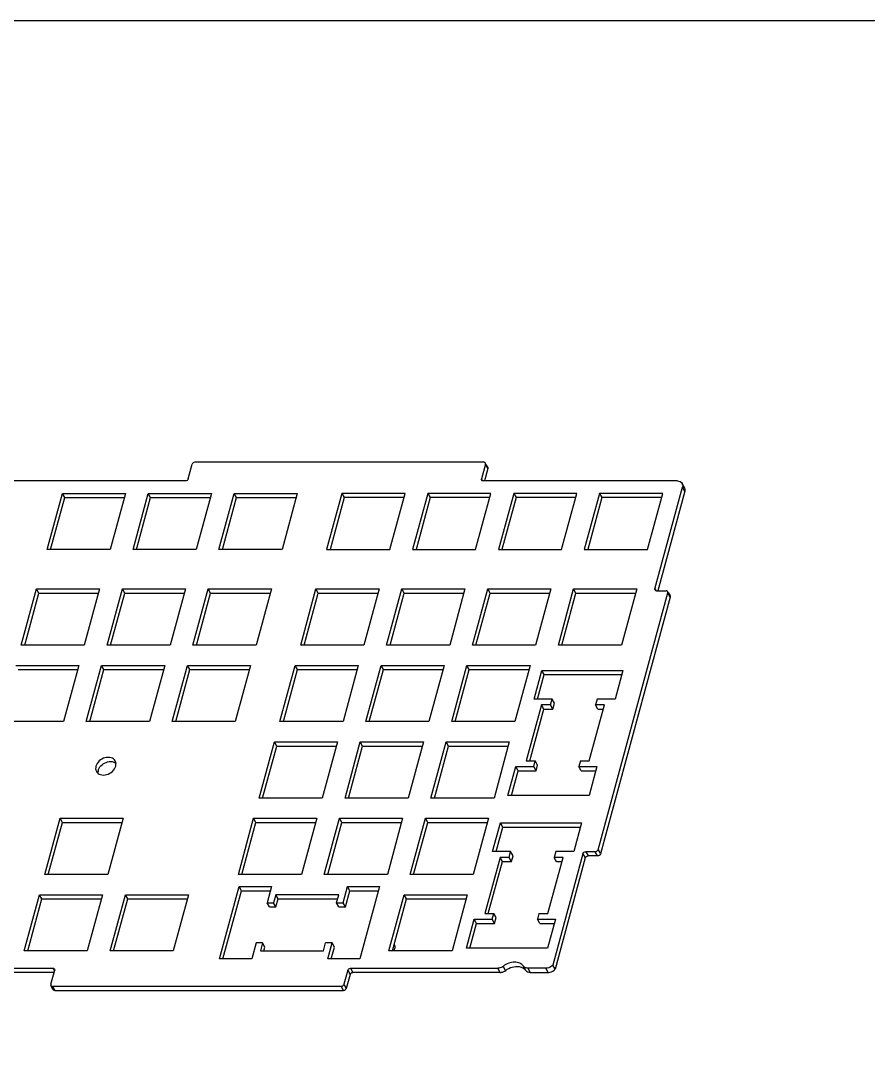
# Model space of a CAD drawing. Header units: millimetres. Extents: x 2158 to 4802, y -120 to 609.
# Drawn here: x 2648.8 to 2822, y 398.2 to 609 of the extents above; entities that cross this region are included whole.
import ezdxf

# ---------------------------------------------------------------- set-up
doc = ezdxf.new("R2010")
doc.units = ezdxf.units.MM
doc.header["$LTSCALE"] = 30.734
doc.layers.get('0').update_dxf_attribs({"linetype": 'CONTINUOUS'})

msp = doc.modelspace()

# ---------------------------------------------------------------- linework, layer by layer
at = {"linetype": 'Continuous'}
for p, q in [((2743.48286, 518.78556), (2684.44285, 518.78556)), ((2683.05644, 515.37595), (2683.87095, 518.37543)), ((2743.83202, 518.37543), (2743.01752, 515.37595)), ((2744.31116, 517.51745), (2743.62096, 514.97575)), ((2744.31116, 517.51745), (2743.83202, 518.37543)), ((2744.28717, 517.76123), (2743.91751, 518.42317)), ((2682.48454, 514.96582), (2616.16401, 514.96582)), ((2743.01752, 515.37595), (2743.22659, 515.00157)), ((2783.0291, 514.96582), (2743.36667, 514.96582)), ((2784.48375, 513.60881), (2784.00461, 514.46679)), ((2654.26077, 500.95543), (2657.37916, 512.43911)), ((2657.37916, 512.43911), (2670.27401, 512.43911)), ((2657.8583, 511.58113), (2657.37916, 512.43911)), ((2670.27401, 512.43911), (2667.15562, 500.95543)), ((2671.80698, 500.95543), (2674.92537, 512.43911)), ((2674.92537, 512.43911), (2687.82023, 512.43911)), ((2675.40451, 511.58113), (2674.92537, 512.43911)), ((2687.82023, 512.43911), (2684.70183, 500.95543)), ((2689.35319, 500.95543), (2692.47158, 512.43911)), ((2692.47158, 512.43911), (2705.36644, 512.43911)), ((2692.95072, 511.58113), (2692.47158, 512.43911)), ((2705.36644, 512.43911), (2702.24805, 500.95543)), ((2714.47947, 512.43911), (2711.36108, 500.95543)), ((2727.37432, 512.43911), (2714.47947, 512.43911)), ((2714.47947, 512.43911), (2714.95861, 511.58113)), ((2724.25593, 500.95543), (2727.37432, 512.43911)), ((2732.02568, 512.43911), (2728.90729, 500.95543)), ((2744.92054, 512.43911), (2732.02568, 512.43911)), ((2732.02568, 512.43911), (2732.50482, 511.58113)), ((2741.80214, 500.95543), (2744.92054, 512.43911)), ((2749.57189, 512.43911), (2746.4535, 500.95543)), ((2762.46675, 512.43911), (2749.57189, 512.43911)), ((2749.57189, 512.43911), (2750.05103, 511.58113)), ((2759.34836, 500.95543), (2762.46675, 512.43911)), ((2767.11811, 512.43911), (2763.99971, 500.95543)), ((2780.01296, 512.43911), (2767.11811, 512.43911)), ((2767.11811, 512.43911), (2767.59724, 511.58113)), ((2776.89457, 500.95543), (2780.01296, 512.43911)), ((2778.42668, 492.92932), (2784.07657, 513.73543)), ((2784.55571, 512.87745), (2779.03013, 492.52912)), ((2784.55571, 512.87745), (2784.07657, 513.73543)), ((2654.97289, 500.95543), (2657.8583, 511.58113)), ((2657.8583, 511.58113), (2670.04103, 511.58113)), ((2672.5191, 500.95543), (2675.40451, 511.58113)), ((2675.40451, 511.58113), (2687.58724, 511.58113)), ((2690.06531, 500.95543), (2692.95072, 511.58113)), ((2692.95072, 511.58113), (2705.13345, 511.58113)), ((2714.95861, 511.58113), (2712.0732, 500.95543)), ((2727.14134, 511.58113), (2714.95861, 511.58113)), ((2732.50482, 511.58113), (2729.61941, 500.95543)), ((2744.68755, 511.58113), (2732.50482, 511.58113)), ((2750.05103, 511.58113), (2747.16563, 500.95543)), ((2762.23376, 511.58113), (2750.05103, 511.58113)), ((2767.59724, 511.58113), (2764.71184, 500.95543)), ((2779.77998, 511.58113), (2767.59724, 511.58113)), ((2667.15562, 500.95543), (2654.26077, 500.95543)), ((2684.70183, 500.95543), (2671.80698, 500.95543)), ((2702.24805, 500.95543), (2689.35319, 500.95543)), ((2711.36108, 500.95543), (2724.25593, 500.95543)), ((2728.90729, 500.95543), (2741.80214, 500.95543)), ((2746.4535, 500.95543), (2759.34836, 500.95543)), ((2763.99971, 500.95543), (2776.89457, 500.95543)), ((2648.95965, 481.43453), (2652.07804, 492.91821)), ((2649.67177, 481.43453), (2652.55718, 492.06023)), ((2652.07804, 492.91821), (2664.97289, 492.91821)), ((2652.55718, 492.06023), (2652.07804, 492.91821)), ((2652.55718, 492.06023), (2664.73991, 492.06023)), ((2664.97289, 492.91821), (2661.8545, 481.43453)), ((2666.50586, 481.43453), (2669.62425, 492.91821)), ((2667.21798, 481.43453), (2670.10339, 492.06023)), ((2669.62425, 492.91821), (2682.5191, 492.91821)), ((2670.10339, 492.06023), (2669.62425, 492.91821)), ((2670.10339, 492.06023), (2682.28612, 492.06023)), ((2682.5191, 492.91821), (2679.40071, 481.43453)), ((2684.05207, 481.43453), (2687.17046, 492.91821)), ((2684.76419, 481.43453), (2687.6496, 492.06023)), ((2687.17046, 492.91821), (2700.06532, 492.91821)), ((2687.6496, 492.06023), (2687.17046, 492.91821)), ((2687.6496, 492.06023), (2699.83233, 492.06023)), ((2700.06532, 492.91821), (2696.94692, 481.43453)), ((2706.06018, 481.43453), (2709.17857, 492.91821)), ((2706.7723, 481.43453), (2709.65771, 492.06023)), ((2709.17857, 492.91821), (2722.07343, 492.91821)), ((2709.65771, 492.06023), (2709.17857, 492.91821)), ((2709.65771, 492.06023), (2721.84044, 492.06023)), ((2722.07343, 492.91821), (2718.95503, 481.43453)), ((2723.60639, 481.43453), (2726.72478, 492.91821)), ((2724.31852, 481.43453), (2727.20392, 492.06023)), ((2726.72478, 492.91821), (2739.61964, 492.91821)), ((2727.20392, 492.06023), (2726.72478, 492.91821)), ((2727.20392, 492.06023), (2739.38665, 492.06023)), ((2739.61964, 492.91821), (2736.50125, 481.43453)), ((2741.1526, 481.43453), (2744.271, 492.91821)), ((2741.86473, 481.43453), (2744.75013, 492.06023)), ((2744.271, 492.91821), (2757.16585, 492.91821)), ((2744.75013, 492.06023), (2744.271, 492.91821)), ((2744.75013, 492.06023), (2756.93287, 492.06023)), ((2757.16585, 492.91821), (2754.04746, 481.43453)), ((2758.69882, 481.43453), (2761.81721, 492.91821)), ((2759.41094, 481.43453), (2762.29635, 492.06023)), ((2761.81721, 492.91821), (2774.71206, 492.91821)), ((2762.29635, 492.06023), (2761.81721, 492.91821)), ((2762.29635, 492.06023), (2774.47908, 492.06023)), ((2766.80911, 439.61225), (2781.06461, 492.10906)), ((2781.54375, 491.25108), (2767.28824, 438.75427)), ((2774.71206, 492.91821), (2771.59367, 481.43453)), ((2778.42668, 492.92932), (2778.63575, 492.55493)), ((2778.77584, 492.51919), (2780.71545, 492.51919)), ((2781.54375, 491.25108), (2781.06461, 492.10906)), ((2781.1501, 492.1568), (2781.51976, 491.49486)), ((2661.8545, 481.43453), (2648.95965, 481.43453)), ((2679.40071, 481.43453), (2666.50586, 481.43453)), ((2696.94692, 481.43453), (2684.05207, 481.43453)), ((2718.95503, 481.43453), (2706.06018, 481.43453)), ((2736.50125, 481.43453), (2723.60639, 481.43453)), ((2754.04746, 481.43453), (2741.1526, 481.43453)), ((2771.59367, 481.43453), (2758.69882, 481.43453)), ((2647.8348, 477.2922), (2660.72965, 477.2922)), ((2660.72965, 477.2922), (2657.61126, 465.80853)), ((2662.26262, 465.80853), (2665.38101, 477.2922)), ((2665.38101, 477.2922), (2678.27586, 477.2922)), ((2665.86015, 476.43422), (2665.38101, 477.2922)), ((2678.27586, 477.2922), (2675.15747, 465.80853)), ((2679.80883, 465.80853), (2682.92722, 477.2922)), ((2682.92722, 477.2922), (2695.82208, 477.2922)), ((2683.40636, 476.43422), (2682.92722, 477.2922)), ((2695.82208, 477.2922), (2692.70368, 465.80853)), ((2701.81694, 465.80853), (2704.93533, 477.2922)), ((2704.93533, 477.2922), (2717.83019, 477.2922)), ((2705.41447, 476.43422), (2704.93533, 477.2922)), ((2717.83019, 477.2922), (2714.71179, 465.80853)), ((2719.36315, 465.80853), (2722.48154, 477.2922)), ((2722.48154, 477.2922), (2735.3764, 477.2922)), ((2722.96068, 476.43422), (2722.48154, 477.2922)), ((2735.3764, 477.2922), (2732.25801, 465.80853)), ((2736.90936, 465.80853), (2740.02776, 477.2922)), ((2740.02776, 477.2922), (2752.92261, 477.2922)), ((2740.50689, 476.43422), (2740.02776, 477.2922)), ((2752.92261, 477.2922), (2749.80422, 465.80853)), ((2648.31394, 476.43422), (2660.49667, 476.43422)), ((2662.97474, 465.80853), (2665.86015, 476.43422)), ((2665.86015, 476.43422), (2678.04288, 476.43422)), ((2680.52095, 465.80853), (2683.40636, 476.43422)), ((2683.40636, 476.43422), (2695.58909, 476.43422)), ((2702.52906, 465.80853), (2705.41447, 476.43422)), ((2705.41447, 476.43422), (2717.5972, 476.43422)), ((2720.07528, 465.80853), (2722.96068, 476.43422)), ((2722.96068, 476.43422), (2735.14341, 476.43422)), ((2737.62149, 465.80853), (2740.50689, 476.43422)), ((2740.50689, 476.43422), (2752.68963, 476.43422)), ((2753.73674, 470.40301), (2755.32785, 476.26238)), ((2754.44887, 470.40301), (2755.80699, 475.4044)), ((2755.32785, 476.26238), (2771.90695, 476.26238)), ((2755.80699, 475.4044), (2755.32785, 476.26238)), ((2755.80699, 475.4044), (2771.67397, 475.4044)), ((2771.90695, 476.26238), (2770.31584, 470.40301)), ((2757.42099, 470.40301), (2753.73674, 470.40301)), ((2757.09949, 469.21908), (2757.42099, 470.40301)), ((2757.90013, 469.54503), (2757.42099, 470.40301)), ((2766.6316, 470.40301), (2766.3101, 469.21908)), ((2770.31584, 470.40301), (2766.6316, 470.40301)), ((2755.24355, 469.21908), (2752.13184, 457.76001)), ((2752.84397, 457.76001), (2755.72269, 468.3611)), ((2757.09949, 469.21908), (2755.24355, 469.21908)), ((2755.72269, 468.3611), (2755.24355, 469.21908)), ((2755.72269, 468.3611), (2757.57863, 468.3611)), ((2757.57863, 468.3611), (2757.09949, 469.21908)), ((2757.57863, 468.3611), (2757.90013, 469.54503)), ((2765.0267, 457.76001), (2768.13841, 469.21908)), ((2768.13841, 469.21908), (2766.3101, 469.21908)), ((2766.78924, 468.3611), (2766.3101, 469.21908)), ((2766.78924, 468.3611), (2767.90542, 468.3611)), ((2657.61126, 465.80853), (2644.71641, 465.80853)), ((2675.15747, 465.80853), (2662.26262, 465.80853)), ((2692.70368, 465.80853), (2679.80883, 465.80853)), ((2714.71179, 465.80853), (2701.81694, 465.80853)), ((2732.25801, 465.80853), (2719.36315, 465.80853)), ((2749.80422, 465.80853), (2736.90936, 465.80853)), ((2697.5737, 450.18252), (2700.69209, 461.6662)), ((2698.28582, 450.18252), (2701.17123, 460.80822)), ((2700.69209, 461.6662), (2713.58695, 461.6662)), ((2701.17123, 460.80822), (2700.69209, 461.6662)), ((2701.17123, 460.80822), (2713.35396, 460.80822)), ((2713.58695, 461.6662), (2710.46855, 450.18252)), ((2715.11991, 450.18252), (2718.2383, 461.6662)), ((2715.83204, 450.18252), (2718.71744, 460.80822)), ((2718.2383, 461.6662), (2731.13316, 461.6662)), ((2718.71744, 460.80822), (2718.2383, 461.6662)), ((2718.71744, 460.80822), (2730.90017, 460.80822)), ((2731.13316, 461.6662), (2728.01477, 450.18252)), ((2732.66612, 450.18252), (2735.78452, 461.6662)), ((2733.37825, 450.18252), (2736.26365, 460.80822)), ((2735.78452, 461.6662), (2748.67937, 461.6662)), ((2736.26365, 460.80822), (2735.78452, 461.6662)), ((2736.26365, 460.80822), (2748.44639, 460.80822)), ((2748.67937, 461.6662), (2745.56098, 450.18252)), ((2752.13184, 457.76001), (2753.98778, 457.76001)), ((2753.6726, 456.59934), (2753.98778, 457.76001)), ((2754.46692, 456.90203), (2753.98778, 457.76001)), ((2763.19839, 457.76001), (2762.88321, 456.59934)), ((2763.19839, 457.76001), (2765.0267, 457.76001)), ((2748.38461, 450.69345), (2749.98836, 456.59934)), ((2749.09674, 450.69345), (2750.4675, 455.74136)), ((2749.98836, 456.59934), (2753.6726, 456.59934)), ((2750.4675, 455.74136), (2749.98836, 456.59934)), ((2750.4675, 455.74136), (2754.15174, 455.74136)), ((2754.15174, 455.74136), (2753.6726, 456.59934)), ((2754.15174, 455.74136), (2754.46692, 456.90203)), ((2762.88321, 456.59934), (2766.56746, 456.59934)), ((2763.36235, 455.74136), (2762.88321, 456.59934)), ((2763.36235, 455.74136), (2766.33447, 455.74136)), ((2766.56746, 456.59934), (2764.96371, 450.69345)), ((2710.46855, 450.18252), (2697.5737, 450.18252)), ((2728.01477, 450.18252), (2715.11991, 450.18252)), ((2745.56098, 450.18252), (2732.66612, 450.18252)), ((2764.96371, 450.69345), (2748.38461, 450.69345)), ((2653.77614, 434.55652), (2656.89453, 446.0402)), ((2654.48826, 434.55652), (2657.37367, 445.18222)), ((2656.89453, 446.0402), (2669.78938, 446.0402)), ((2657.37367, 445.18222), (2656.89453, 446.0402)), ((2657.37367, 445.18222), (2669.5564, 445.18222)), ((2669.78938, 446.0402), (2666.67099, 434.55652)), ((2693.33046, 434.55652), (2696.44885, 446.0402)), ((2694.04258, 434.55652), (2696.92799, 445.18222)), ((2696.44885, 446.0402), (2709.34371, 446.0402)), ((2696.92799, 445.18222), (2696.44885, 446.0402)), ((2696.92799, 445.18222), (2709.11072, 445.18222)), ((2709.34371, 446.0402), (2706.22532, 434.55652)), ((2710.87667, 434.55652), (2713.99506, 446.0402)), ((2711.5888, 434.55652), (2714.4742, 445.18222)), ((2713.99506, 446.0402), (2726.88992, 446.0402)), ((2714.4742, 445.18222), (2713.99506, 446.0402)), ((2714.4742, 445.18222), (2726.65693, 445.18222)), ((2726.88992, 446.0402), (2723.77153, 434.55652)), ((2728.42289, 434.55652), (2731.54128, 446.0402)), ((2729.13501, 434.55652), (2732.02041, 445.18222)), ((2731.54128, 446.0402), (2744.43613, 446.0402)), ((2732.02041, 445.18222), (2731.54128, 446.0402)), ((2732.02041, 445.18222), (2744.20315, 445.18222)), ((2744.43613, 446.0402), (2741.31774, 434.55652)), ((2745.27254, 439.23303), (2746.86365, 445.0924)), ((2746.86365, 445.0924), (2763.44275, 445.0924)), ((2747.34279, 444.23442), (2746.86365, 445.0924)), ((2763.44275, 445.0924), (2761.85164, 439.23303)), ((2745.98466, 439.23303), (2747.34279, 444.23442)), ((2747.34279, 444.23442), (2763.20976, 444.23442)), ((2748.95678, 439.23303), (2745.27254, 439.23303)), ((2748.63529, 438.0491), (2748.95678, 439.23303)), ((2749.43592, 438.37505), (2748.95678, 439.23303)), ((2763.72569, 438.79199), (2757.54773, 416.04124)), ((2758.16739, 439.23303), (2757.8459, 438.0491)), ((2761.85164, 439.23303), (2758.16739, 439.23303)), ((2763.72569, 438.79199), (2764.20483, 437.93401)), ((2766.2372, 439.20212), (2764.29759, 439.20212)), ((2764.29759, 439.20212), (2764.77673, 438.34414)), ((2766.71634, 438.34414), (2766.2372, 439.20212)), ((2766.80911, 439.61225), (2767.28824, 438.75427)), ((2746.77935, 438.0491), (2743.66764, 426.59003)), ((2744.37976, 426.59003), (2747.25849, 437.19112)), ((2748.63529, 438.0491), (2746.77935, 438.0491)), ((2747.25849, 437.19112), (2746.77935, 438.0491)), ((2747.25849, 437.19112), (2749.11442, 437.19112)), ((2749.11442, 437.19112), (2748.63529, 438.0491)), ((2749.11442, 437.19112), (2749.43592, 438.37505)), ((2756.56249, 426.59003), (2759.6742, 438.0491)), ((2759.6742, 438.0491), (2757.8459, 438.0491)), ((2758.32503, 437.19112), (2757.8459, 438.0491)), ((2764.20483, 437.93401), (2758.02687, 415.18326)), ((2758.32503, 437.19112), (2759.44122, 437.19112)), ((2766.71634, 438.34414), (2764.77673, 438.34414)), ((2666.67099, 434.55652), (2653.77614, 434.55652)), ((2706.22532, 434.55652), (2693.33046, 434.55652)), ((2723.77153, 434.55652), (2710.87667, 434.55652)), ((2741.31774, 434.55652), (2728.42289, 434.55652)), ((2649.56974, 418.93052), (2652.68813, 430.41419)), ((2652.68813, 430.41419), (2665.58299, 430.41419)), ((2653.16727, 429.55621), (2652.68813, 430.41419)), ((2665.58299, 430.41419), (2662.4646, 418.93052)), ((2667.11595, 418.93052), (2670.23435, 430.41419)), ((2670.23435, 430.41419), (2683.1292, 430.41419)), ((2670.71348, 429.55621), (2670.23435, 430.41419)), ((2683.1292, 430.41419), (2680.01081, 418.93052)), ((2689.45551, 417.30229), (2693.46487, 432.06702)), ((2690.16764, 417.30229), (2693.94401, 431.20904)), ((2693.46487, 432.06702), (2700.09651, 432.06702)), ((2693.94401, 431.20904), (2693.46487, 432.06702)), ((2693.94401, 431.20904), (2699.86353, 431.20904)), ((2700.09651, 432.06702), (2699.20554, 428.78597)), ((2700.95099, 430.41419), (2700.50885, 428.78597)), ((2713.81821, 430.41419), (2700.95099, 430.41419)), ((2701.43013, 429.55621), (2700.95099, 430.41419)), ((2713.37607, 428.78597), (2713.81821, 430.41419)), ((2714.70549, 428.78597), (2715.59646, 432.06702)), ((2715.18463, 427.92799), (2716.0756, 431.20904)), ((2715.59646, 432.06702), (2722.17585, 432.06702)), ((2716.0756, 431.20904), (2715.59646, 432.06702)), ((2716.0756, 431.20904), (2721.94287, 431.20904)), ((2722.17585, 432.06702), (2718.16649, 417.30229)), ((2724.08754, 418.93052), (2727.20593, 430.41419)), ((2727.20593, 430.41419), (2740.10078, 430.41419)), ((2727.68507, 429.55621), (2727.20593, 430.41419)), ((2740.10078, 430.41419), (2736.98239, 418.93052)), ((2650.28186, 418.93052), (2653.16727, 429.55621)), ((2653.16727, 429.55621), (2665.35, 429.55621)), ((2667.82808, 418.93052), (2670.71348, 429.55621)), ((2670.71348, 429.55621), (2682.89621, 429.55621)), ((2699.20554, 428.78597), (2700.50885, 428.78597)), ((2699.68468, 427.92799), (2699.20554, 428.78597)), ((2700.98798, 427.92799), (2700.50885, 428.78597)), ((2700.98798, 427.92799), (2701.43013, 429.55621)), ((2701.43013, 429.55621), (2713.58523, 429.55621)), ((2713.37607, 428.78597), (2714.70549, 428.78597)), ((2713.85521, 427.92799), (2713.37607, 428.78597)), ((2715.18463, 427.92799), (2714.70549, 428.78597)), ((2724.79966, 418.93052), (2727.68507, 429.55621)), ((2727.68507, 429.55621), (2739.8678, 429.55621)), ((2699.68468, 427.92799), (2700.98798, 427.92799)), ((2713.85521, 427.92799), (2715.18463, 427.92799)), ((2743.66764, 426.59003), (2745.52358, 426.59003)), ((2745.2084, 425.42936), (2745.52358, 426.59003)), ((2746.00271, 425.73205), (2745.52358, 426.59003)), ((2754.73419, 426.59003), (2754.41901, 425.42936)), ((2754.73419, 426.59003), (2756.56249, 426.59003)), ((2739.92041, 419.52347), (2741.52415, 425.42936)), ((2740.63253, 419.52347), (2742.00329, 424.57138)), ((2741.52415, 425.42936), (2745.2084, 425.42936)), ((2742.00329, 424.57138), (2741.52415, 425.42936)), ((2742.00329, 424.57138), (2745.68753, 424.57138)), ((2745.68753, 424.57138), (2745.2084, 425.42936)), ((2745.68753, 424.57138), (2746.00271, 425.73205)), ((2754.41901, 425.42936), (2758.10325, 425.42936)), ((2754.89814, 424.57138), (2754.41901, 425.42936)), ((2754.89814, 424.57138), (2757.87027, 424.57138)), ((2758.10325, 425.42936), (2756.49951, 419.52347)), ((2696.97812, 420.58335), (2696.08715, 417.30229)), ((2698.28142, 420.58335), (2696.97812, 420.58335)), ((2698.28142, 420.58335), (2697.8326, 418.93052)), ((2698.76056, 419.72536), (2698.28142, 420.58335)), ((2698.54472, 418.93052), (2698.76056, 419.72536)), ((2710.69982, 418.93052), (2711.14864, 420.58335)), ((2712.47807, 420.58335), (2711.14864, 420.58335)), ((2711.5871, 417.30229), (2712.47807, 420.58335)), ((2712.29922, 417.30229), (2712.95721, 419.72536)), ((2712.95721, 419.72536), (2712.47807, 420.58335)), ((2725.16613, 420.28006), (2725.22041, 420.18287)), ((2662.4646, 418.93052), (2649.56974, 418.93052)), ((2680.01081, 418.93052), (2667.11595, 418.93052)), ((2697.8326, 418.93052), (2710.69982, 418.93052)), ((2736.98239, 418.93052), (2724.08754, 418.93052)), ((2756.49951, 419.52347), (2739.92041, 419.52347)), ((2625.37599, 415.39654), (2655.44651, 415.39654)), ((2655.44651, 415.39654), (2655.75637, 414.84168)), ((2696.08715, 417.30229), (2689.45551, 417.30229)), ((2718.16649, 417.30229), (2711.5871, 417.30229)), ((2716.23654, 415.39654), (2746.30706, 415.39654)), ((2716.23654, 415.39654), (2716.71568, 414.53856)), ((2746.7862, 414.53856), (2746.30706, 415.39654)), ((2747.92729, 414.94865), (2747.44816, 415.80663)), ((2752.04624, 414.94865), (2751.5671, 415.80663)), ((2756.15764, 415.39654), (2752.48102, 415.39654)), ((2752.48548, 415.39654), (2752.96462, 414.53856)), ((2756.63677, 414.53856), (2756.15764, 415.39654)), ((2758.02687, 415.18326), (2757.54773, 416.04124)), ((2655.67406, 414.53856), (2625.85513, 414.53856)), ((2655.01607, 412.11549), (2655.79567, 414.98641)), ((2715.66464, 414.98641), (2714.88504, 412.11549)), ((2716.14378, 414.12842), (2715.36418, 411.25751)), ((2715.66464, 414.98641), (2716.14378, 414.12842)), ((2746.7862, 414.53856), (2716.71568, 414.53856)), ((2752.96016, 414.53856), (2756.63677, 414.53856)), ((2655.5192, 411.01372), (2655.04006, 411.8717)), ((2655.36523, 411.70535), (2714.31314, 411.70535)), ((2655.36523, 411.70535), (2655.84437, 410.84737)), ((2714.79228, 410.84737), (2714.31314, 411.70535)), ((2714.88504, 412.11549), (2715.36418, 411.25751)), ((2655.84437, 410.84737), (2714.79228, 410.84737))]:
    msp.add_line(p, q, dxfattribs=at)
msp.add_lwpolyline([(2158.44946, 609.0399), (3480.31401, 609.0399), (3480.31401, -120.35237), (2158.44946, -120.35237)], close=True)
for centre, radius, start, end in [((2665.42726, 456.23053), 1.26065, 205.9218019, 209.2406779), ((2666.32188, 455.38876), 1.68085, 164.7603645, 172.9669508), ((2655.52474, 415.09245), 0.28282, 20.4936817, 28.9723777)]:
    msp.add_arc(centre, radius, start, end, dxfattribs=at)
for points, knots in [([(2684.44285, 518.78556), (2684.31689, 518.78556), (2684.06936, 518.69959), (2683.90242, 518.4913), (2683.87095, 518.37543)], [0, 0, 0, 0, 0.3778934714, 0.7380960023, 0.7380960023, 0.7380960023, 0.7380960023]), ([(2743.69831, 518.73055), (2743.65106, 518.75865), (2743.57691, 518.78116), (2743.50248, 518.78556), (2743.48286, 518.78556)], [0, 0, 0, 0, 0.1649295662, 0.2237890263, 0.2237890263, 0.2237890263, 0.2237890263]), ([(2743.83202, 518.37543), (2743.83773, 518.39645), (2743.8529, 518.47752), (2743.83793, 518.56533), (2743.80853, 518.61843)], [0, 0, 0, 0, 0.065368749, 0.2474641841, 0.2474641841, 0.2474641841, 0.2474641841]), ([(2744.28767, 517.76045), (2744.31707, 517.70735), (2744.33204, 517.61954), (2744.31687, 517.53847), (2744.31116, 517.51745)], [0, 0, 0, 0, 0.182095435, 0.247464184, 0.247464184, 0.247464184, 0.247464184]), ([(2683.05644, 515.37595), (2683.02498, 515.26008), (2682.85804, 515.05179), (2682.6105, 514.96582), (2682.48454, 514.96582)], [0, 0, 0, 0, 0.3602123114, 0.7380970455, 0.7380970455, 0.7380970455, 0.7380970455]), ([(2743.04102, 515.13291), (2743.01161, 515.18602), (2742.99664, 515.27384), (2743.0118, 515.35492), (2743.01752, 515.37595)], [0, 0, 0, 0, 0.1821263496, 0.2475047168, 0.2475047168, 0.2475047168, 0.2475047168]), ([(2743.36667, 514.96582), (2743.34707, 514.96582), (2743.27268, 514.97021), (2743.19857, 514.9927), (2743.15133, 515.02077)], [0, 0, 0, 0, 0.0588253893, 0.2236659994, 0.2236659994, 0.2236659994, 0.2236659994]), ([(2783.0291, 514.96582), (2783.22934, 514.96582), (2783.6172, 514.8942), (2783.9171, 514.62298), (2784.00411, 514.46753)], [0, 0, 0, 0, 0.600735804, 1.135174156, 1.135174156, 1.135174156, 1.135174156]), ([(2784.00411, 514.46753), (2784.06323, 514.36191), (2784.13793, 514.1146), (2784.11037, 513.85987), (2784.07657, 513.73543)], [0, 0, 0, 0, 0.3631299983, 0.74996436, 0.74996436, 0.74996436, 0.74996436]), ([(2784.55571, 512.87745), (2784.5895, 513.00189), (2784.61707, 513.25661), (2784.54237, 513.50393), (2784.48325, 513.60955)], [0, 0, 0, 0, 0.3868343617, 0.7499643601, 0.7499643601, 0.7499643601, 0.7499643601]), ([(2778.45019, 492.68628), (2778.42078, 492.73939), (2778.4058, 492.82721), (2778.42097, 492.90829), (2778.42668, 492.92932)], [0, 0, 0, 0, 0.1821263496, 0.2475047168, 0.2475047168, 0.2475047168, 0.2475047168]), ([(2778.77584, 492.51919), (2778.75623, 492.51919), (2778.68184, 492.52358), (2778.60773, 492.54607), (2778.56049, 492.57414)], [0, 0, 0, 0, 0.0588253892, 0.2236659993, 0.2236659993, 0.2236659993, 0.2236659993]), ([(2780.9304, 492.46448), (2780.88322, 492.49243), (2780.80925, 492.51482), (2780.73502, 492.51919), (2780.71545, 492.51919)], [0, 0, 0, 0, 0.1645145876, 0.2232146512, 0.2232146512, 0.2232146512, 0.2232146512]), ([(2781.06461, 492.10906), (2781.07032, 492.13009), (2781.08548, 492.21117), (2781.07051, 492.29899), (2781.0411, 492.3521)], [0, 0, 0, 0, 0.0653755012, 0.247497789, 0.247497789, 0.247497789, 0.247497789]), ([(2781.52024, 491.49412), (2781.54965, 491.44101), (2781.56462, 491.35319), (2781.54946, 491.27211), (2781.54375, 491.25108)], [0, 0, 0, 0, 0.1821222877, 0.247497789, 0.247497789, 0.247497789, 0.247497789]), ([(2668.16742, 457.76239), (2668.0823, 457.91443), (2667.83603, 458.19292), (2667.32007, 458.44422), (2666.70953, 458.5221), (2665.83845, 458.39227), (2664.85103, 457.85148), (2664.33045, 457.09161), (2664.221, 456.68856)], [0, 0, 0, 0, 0.522717936, 1.079383381, 1.68685479, 2.341283944, 3.6960106, 4.948940046, 4.948940046, 4.948940046, 4.948940046]), ([(2665.04461, 456.52479), (2665.29305, 456.86112), (2665.9603, 457.40819), (2666.79517, 457.63365), (2667.20857, 457.63509)], [0, 0, 0, 0, 1.254396605, 2.494607658, 2.494607658, 2.494607658, 2.494607658]), ([(2667.20857, 457.63509), (2667.31493, 457.63546), (2667.70932, 457.61013), (2668.10284, 457.46052), (2668.32814, 457.27897)], [0, 0, 0, 0, 0.319083819, 1.187135553, 1.187135553, 1.187135553, 1.187135553]), ([(2668.27367, 456.68856), (2668.32323, 456.87108), (2668.36365, 457.2447), (2668.25415, 457.60747), (2668.16742, 457.76239)], [0, 0, 0, 0, 0.567394851, 1.100019313, 1.100019313, 1.100019313, 1.100019313]), ([(2664.221, 456.68856), (2664.17471, 456.51807), (2664.13368, 456.17047), (2664.22083, 455.82886), (2664.29345, 455.67944)], [0, 0, 0, 0, 0.529996042, 1.028380957, 1.028380957, 1.028380957, 1.028380957]), ([(2664.32725, 455.61473), (2664.41237, 455.46269), (2664.65864, 455.1842), (2665.1746, 454.93289), (2665.78515, 454.85501), (2666.65622, 454.98485), (2667.64364, 455.52564), (2668.16422, 456.28551), (2668.27367, 456.68856)], [0, 0, 0, 0, 0.522717936, 1.079383381, 1.68685479, 2.341283944, 3.6960106, 4.948940046, 4.948940046, 4.948940046, 4.948940046]), ([(2664.70014, 455.83058), (2664.71642, 455.89054), (2664.79769, 456.13696), (2664.92754, 456.36631), (2665.04461, 456.52479)], [0, 0, 0, 0, 0.1864145003, 0.7775132267, 0.7775132267, 0.7775132267, 0.7775132267]), ([(2763.72569, 438.79199), (2763.75716, 438.90786), (2763.9241, 439.11615), (2764.17163, 439.20212), (2764.29759, 439.20212)], [0, 0, 0, 0, 0.3602123114, 0.7380970455, 0.7380970455, 0.7380970455, 0.7380970455]), ([(2766.2372, 439.20212), (2766.36316, 439.20212), (2766.61069, 439.28808), (2766.77764, 439.49637), (2766.80911, 439.61225)], [0, 0, 0, 0, 0.3778746482, 0.7380959124, 0.7380959124, 0.7380959124, 0.7380959124]), ([(2767.28824, 438.75427), (2767.25678, 438.63839), (2767.08983, 438.4301), (2766.8423, 438.34414), (2766.71634, 438.34414)], [0, 0, 0, 0, 0.3602212641, 0.7380959124, 0.7380959124, 0.7380959124, 0.7380959124]), ([(2764.20483, 437.93401), (2764.23629, 438.04988), (2764.40324, 438.25817), (2764.65077, 438.34414), (2764.77673, 438.34414)], [0, 0, 0, 0, 0.3602123113, 0.7380970455, 0.7380970455, 0.7380970455, 0.7380970455]), ([(2725.29237, 419.45151), (2725.32617, 419.57596), (2725.35372, 419.8307), (2725.27906, 420.07805), (2725.21993, 420.18367)], [0, 0, 0, 0, 0.3868601258, 0.7500131679, 0.7500131679, 0.7500131679, 0.7500131679]), ([(2725.05574, 418.97581), (2725.08332, 419.013), (2725.18298, 419.16005), (2725.25795, 419.32475), (2725.29237, 419.45151)], [0, 0, 0, 0, 0.1388991615, 0.5329776419, 0.5329776419, 0.5329776419, 0.5329776419]), ([(2655.44651, 415.39654), (2655.51342, 415.39654), (2655.64303, 415.37239), (2655.74329, 415.28158), (2655.77216, 415.22945)], [0, 0, 0, 0, 0.2007274168, 0.3795122061, 0.3795122061, 0.3795122061, 0.3795122061]), ([(2715.66464, 414.98641), (2715.6961, 415.10228), (2715.86305, 415.31057), (2716.11058, 415.39654), (2716.23654, 415.39654)], [0, 0, 0, 0, 0.3602123113, 0.7380970456, 0.7380970456, 0.7380970456, 0.7380970456]), ([(2747.47102, 415.82022), (2747.38688, 415.75428), (2747.03986, 415.52331), (2746.61708, 415.39654), (2746.30706, 415.39654)], [0, 0, 0, 0, 0.320682414, 1.250744701, 1.250744701, 1.250744701, 1.250744701]), ([(2751.5671, 415.80663), (2751.37554, 416.06801), (2750.80014, 416.50469), (2749.70221, 416.69554), (2748.52643, 416.47572), (2747.79778, 416.07631), (2747.47102, 415.82022)], [0, 0, 0, 0, 0.972192656, 2.056383608, 3.254118779, 4.499598414, 4.499598414, 4.499598414, 4.499598414]), ([(2747.95013, 414.96222), (2748.33917, 415.26711), (2749.21453, 415.71552), (2750.20244, 415.80621), (2750.66113, 415.73431)], [0, 0, 0, 0, 1.48281481, 2.875703677, 2.875703677, 2.875703677, 2.875703677]), ([(2750.66113, 415.73431), (2750.93949, 415.69067), (2751.46764, 415.52271), (2751.89286, 415.15793), (2752.04624, 414.94865)], [0, 0, 0, 0, 0.845265937, 1.623685163, 1.623685163, 1.623685163, 1.623685163]), ([(2752.1136, 415.44531), (2752.05735, 415.46098), (2751.84933, 415.53435), (2751.66301, 415.67577), (2751.5671, 415.80663)], [0, 0, 0, 0, 0.1751618362, 0.6618882705, 0.6618882705, 0.6618882705, 0.6618882705]), ([(2757.54773, 416.04124), (2757.46105, 415.94267), (2757.07715, 415.59202), (2756.54535, 415.39654), (2756.15764, 415.39654)], [0, 0, 0, 0, 0.393775505, 1.556906319, 1.556906319, 1.556906319, 1.556906319]), ([(2716.14378, 414.12842), (2716.17524, 414.2443), (2716.34218, 414.45259), (2716.58972, 414.53856), (2716.71568, 414.53856)], [0, 0, 0, 0, 0.3602123114, 0.7380970456, 0.7380970456, 0.7380970456, 0.7380970456]), ([(2746.7862, 414.53856), (2746.88729, 414.53856), (2747.30417, 414.57889), (2747.70132, 414.76722), (2747.95013, 414.96222)], [0, 0, 0, 0, 0.303265661, 1.251628401, 1.251628401, 1.251628401, 1.251628401]), ([(2752.04624, 414.94865), (2752.14215, 414.81778), (2752.42996, 414.5995), (2752.77912, 414.53856), (2752.96016, 414.53856)], [0, 0, 0, 0, 0.486730181, 1.02983013, 1.02983013, 1.02983013, 1.02983013]), ([(2756.63677, 414.53856), (2756.76382, 414.53856), (2757.28157, 414.60141), (2757.76794, 414.8888), (2758.02687, 415.18326)], [0, 0, 0, 0, 0.381146844, 1.557481446, 1.557481446, 1.557481446, 1.557481446]), ([(2655.01607, 412.11549), (2655.01036, 412.09446), (2654.9952, 412.01339), (2655.01016, 411.92558), (2655.03956, 411.87248)], [0, 0, 0, 0, 0.065368749, 0.2474641841, 0.2474641841, 0.2474641841, 0.2474641841]), ([(2655.03956, 411.87248), (2655.06843, 411.82034), (2655.16869, 411.72951), (2655.29832, 411.70535), (2655.36523, 411.70535)], [0, 0, 0, 0, 0.1788059734, 0.3795522467, 0.3795522467, 0.3795522467, 0.3795522467]), ([(2714.31314, 411.70535), (2714.4391, 411.70535), (2714.68663, 411.79133), (2714.85357, 411.99961), (2714.88504, 412.11549)], [0, 0, 0, 0, 0.3778934714, 0.7380960023, 0.7380960023, 0.7380960023, 0.7380960023]), ([(2715.36418, 411.25751), (2715.33271, 411.14163), (2715.16577, 410.93335), (2714.91824, 410.84737), (2714.79228, 410.84737)], [0, 0, 0, 0, 0.3602025308, 0.7380960023, 0.7380960023, 0.7380960023, 0.7380960023]), ([(2655.84437, 410.84737), (2655.77746, 410.84737), (2655.64783, 410.87153), (2655.54757, 410.96236), (2655.5187, 411.0145)], [0, 0, 0, 0, 0.2007462733, 0.3795522467, 0.3795522467, 0.3795522467, 0.3795522467])]:
    msp.add_open_spline(points, degree=3, knots=knots, dxfattribs=at)
for points in [[(2743.80853, 518.61843), (2743.78315, 518.66428), (2743.74336, 518.70376), (2743.69831, 518.73055)], [(2743.15133, 515.02077), (2743.10626, 515.04756), (2743.06643, 515.08704), (2743.04102, 515.13291)], [(2778.56049, 492.57414), (2778.51542, 492.60092), (2778.47559, 492.64041), (2778.45019, 492.68628)], [(2781.0411, 492.3521), (2781.01563, 492.3981), (2780.97564, 492.43768), (2780.9304, 492.46448)], [(2664.64947, 455.25859), (2664.63806, 455.37001), (2664.64008, 455.48339), (2664.65368, 455.59456)], [(2752.48102, 415.39654), (2752.35747, 415.39654), (2752.23262, 415.41216), (2752.1136, 415.44531)], [(2655.78966, 415.19147), (2655.81359, 415.12741), (2655.81359, 415.0524), (2655.79567, 414.98641)]]:
    msp.add_open_spline(points, degree=3, dxfattribs=at)

doc.saveas('drawing.dxf')
